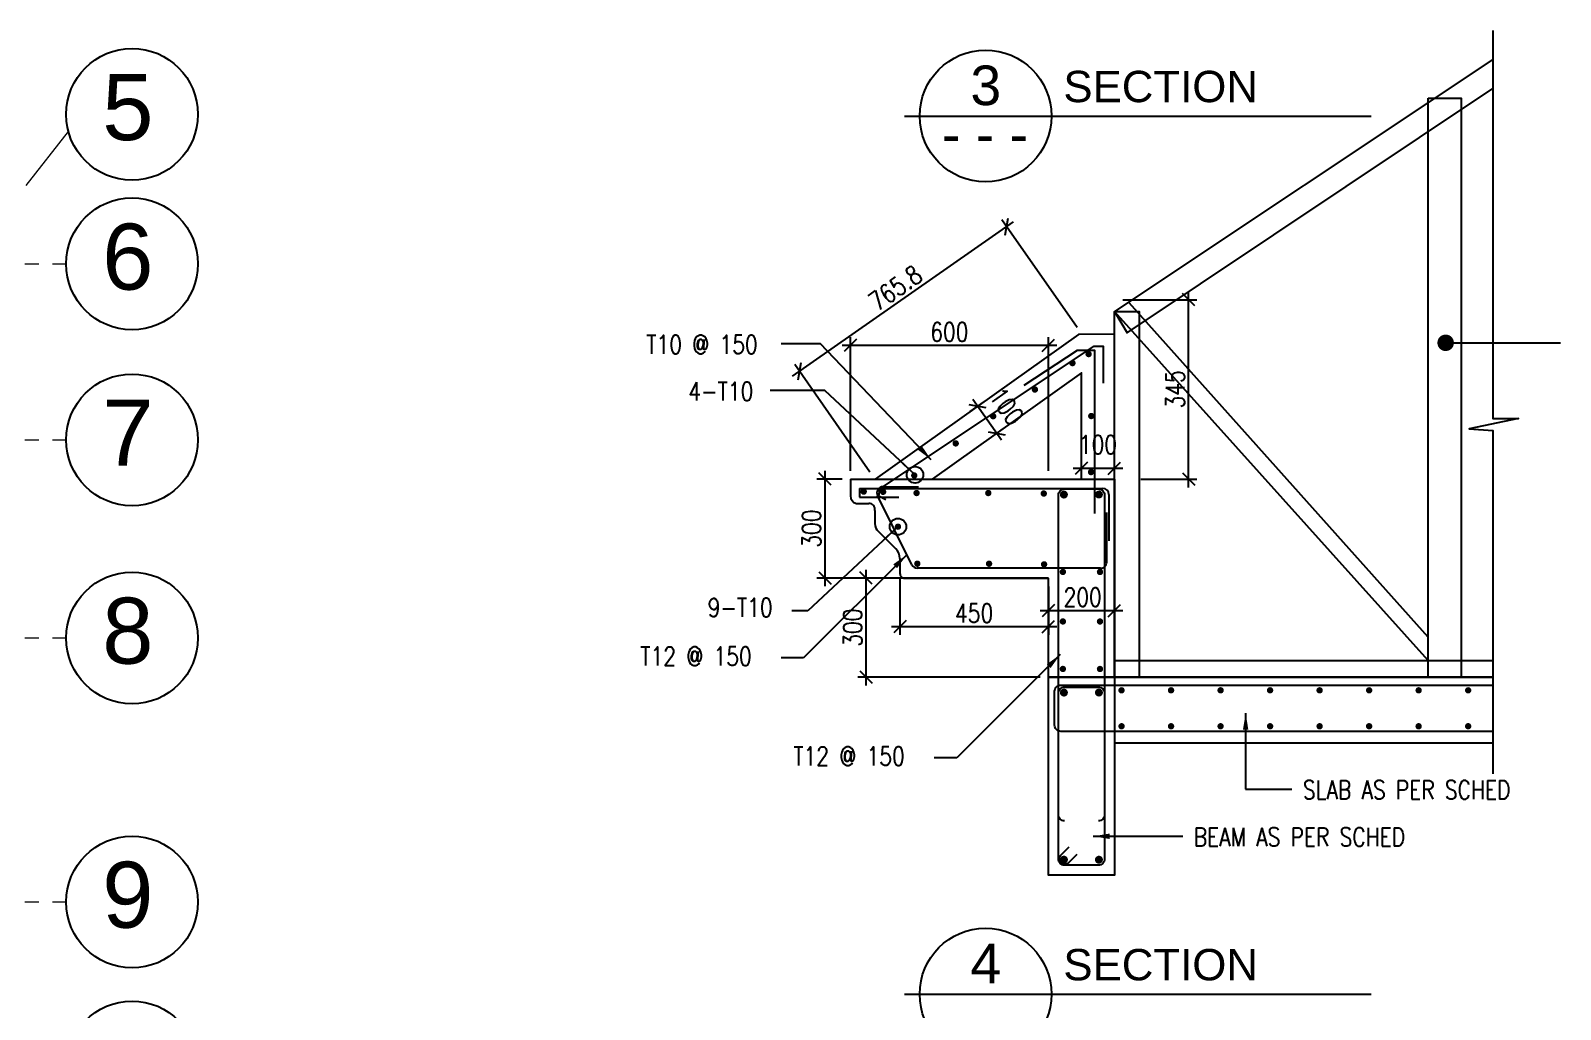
# Model space of a CAD drawing. Header units: metres. Extents: x 503482 to 1007323, y 2781056 to 5562345.
# Drawn here: x 503909.89 to 503923.8, y 2781090.52 to 2781099.42 of the extents above; entities that cross this region are included whole.
import ezdxf

# ---------------------------------------------------------------- set-up
doc = ezdxf.new("R2010")
doc.units = ezdxf.units.M
doc.header["$LTSCALE"] = 10
doc.header["$MEASUREMENT"] = 0
doc.header["$PDMODE"] = 3
doc.linetypes.add('PHANTOM2', pattern=[1.25, 0.625, -0.125, 0.125, -0.125, 0.125, -0.125])
doc.layers.get('0').update_dxf_attribs({"linetype": 'CONTINUOUS'})
doc.layers.get('DEFPOINTS').update_dxf_attribs({"linetype": 'CONTINUOUS'})
for name, color, linetype, lineweight in [('01_WALLS', 7, 'CONTINUOUS', 25), ('S-TIE BEAM', 3, 'CONTINUOUS', 25), ('TEXT', 254, 'CONTINUOUS', 13)]:
    doc.layers.add(name, color=color, linetype=linetype, lineweight=lineweight)
for name, color, linetype in [('1-TEXT', 3, 'CONTINUOUS'), ('3-REINFORCEMENT', 4, 'CONTINUOUS'), ('A-TEXT', 2, 'CONTINUOUS'), ('A-VIEW-LN', 1, 'CONTINUOUS'), ('G-DIM', 1, 'CONTINUOUS'), ('G-LEADER', 1, 'CONTINUOUS'), ('G-TEXT', 3, 'CONTINUOUS'), ('S-COL-NAME', 4, 'CONTINUOUS'), ('S-REINFORCEMENT', 4, 'CONTINUOUS'), ('S-SECTIONS', 2, 'CONTINUOUS')]:
    doc.layers.add(name, color=color, linetype=linetype)
doc.styles.add('ANWAR', font='arial.ttf')
doc.styles.add('ROMANS', font='ROMANS.SHX', dxfattribs={"width": 0.8, "height": 0.25})
doc.styles.add('TT', font='swissek.ttf')
doc.dimstyles.new('DIM-25', dxfattribs={"dimscale": 0.25, "dimtxt": 225, "dimasz": 150, "dimexe": 100, "dimexo": 100, "dimgap": 50, "dimtad": 1, "dimdec": 1, "dimzin": 9, "dimdsep": 46, "dimtxsty": 'ROMANS', "dimblk1": 'OBLIQUE', "dimblk2": 'OBLIQUE', "dimsah": 1, "dimcen": 100, "dimdle": 100, "dimclrd": 256, "dimclre": 256, "dimclrt": 3, "dimadec": 0, "dimazin": 0, "dimtfac": 1, "dimtdec": 1, "dimtofl": 0, "dimtmove": 2, "dimatfit": 3, "dimldrblk": 'OBLIQUE', "dimfxl": 1, "dimtolj": 1, "dimtzin": 0, "dimlwd": -1, "dimlwe": -1, "dimarcsym": 0})
doc.dimstyles.new('DOTBLANKED-25', dxfattribs={"dimscale": 0.25, "dimtxt": 225, "dimasz": 200, "dimexe": 100, "dimexo": 100, "dimgap": 50, "dimtad": 1, "dimdec": 0, "dimzin": 0, "dimdsep": 46, "dimtxsty": 'ROMANS', "dimblk1": 'DOTBLANK', "dimblk2": 'DOTBLANK', "dimsah": 1, "dimcen": 100, "dimdle": 100, "dimclrd": 256, "dimclre": 256, "dimclrt": 3, "dimadec": 0, "dimazin": 0, "dimtfac": 1, "dimtdec": 0, "dimtofl": 0, "dimtmove": 2, "dimatfit": 3, "dimldrblk": 'DOTBLANK', "dimfxl": 1, "dimtolj": 1, "dimtzin": 0, "dimlwd": -1, "dimlwe": -1, "dimarcsym": 0})
doc.dimstyles.new('LEADER-25', dxfattribs={"dimscale": 0.25, "dimtxt": 225, "dimasz": 200, "dimexe": 100, "dimexo": 100, "dimgap": 50, "dimtad": 1, "dimdec": 0, "dimzin": 0, "dimdsep": 46, "dimtxsty": 'ROMANS', "dimcen": 100, "dimdle": 100, "dimclrd": 256, "dimclre": 256, "dimclrt": 3, "dimadec": 0, "dimazin": 0, "dimtfac": 1, "dimtdec": 0, "dimtofl": 0, "dimtmove": 2, "dimatfit": 3, "dimfxl": 1, "dimtolj": 1, "dimtzin": 0, "dimlwd": -1, "dimlwe": -1, "dimarcsym": 0})

# ---------------------------------------------------------------- blocks, each defined once
blk = doc.blocks.new('A$C9677af75')
at = {"color": 252}
for centre in [(3.452, -8.741), (3.452, -10.1), (3.452, -11.7), (3.452, -13.5), (3.452, -15.9), (3.452, -17.4)]:
    blk.add_circle(centre, 0.599, dxfattribs=at)
at = {"layer": 'A-VIEW-LN', "color": 252, "linetype": 'PHANTOM2', "lineweight": 5, "ltscale": 0.1}
for p, q in [((2.873, -8.896), (2.313, -9.609)), ((-17.271, -10.1), (2.858, -10.1)), ((-17.271, -11.7), (2.858, -11.7)), ((-17.271, -13.5), (2.858, -13.5)), ((-17.271, -15.9), (2.858, -15.9))]:
    blk.add_line(p, q, dxfattribs=at)
at = {"layer": 'A-TEXT', "style": 'ANWAR'}
for s, p in [('5', (3.181, -8.975)), ('6', (3.181, -10.334)), ('7', (3.181, -11.934)), ('8', (3.181, -13.734)), ('9', (3.181, -16.134))]:
    blk.add_text(s, height=0.6, dxfattribs=at).set_placement(p)
blk = doc.blocks.new('_Oblique')
at = {"color": 0, "linetype": 'ByBlock', "lineweight": -2}
blk.add_line((-0.5, -0.5), (0.5, 0.5), dxfattribs=at)
blk = doc.blocks.new('*D1472')
at = {"layer": 'DEFPOINTS', "color": 0, "transparency": 16777216}
for p in [(516261.3, 217286.3), (516261.3, 216881.2), (516861.2, 216881.1)]:
    blk.add_point(p, dxfattribs=at)
at = {"layer": 'G-DIM', "transparency": 16777216}
for p, q in [((516261.3, 216906.2), (516261.3, 217311.3)), ((516861.2, 216906.1), (516861.2, 217311.3)), ((516886.2, 217286.3), (516236.3, 217286.3))]:
    blk.add_line(p, q, dxfattribs=at)
at = {"layer": 'G-DIM', "transparency": 16777216, "xscale": 37.5, "yscale": 37.5, "zscale": 37.5, "rotation": 180}
blk.add_blockref('_Oblique', (516261.3, 217286.3), dxfattribs=at)
at = {"layer": 'G-DIM', "transparency": 16777216, "xscale": 37.5, "yscale": 37.5, "zscale": 37.5}
blk.add_blockref('_Oblique', (516861.2, 217286.3), dxfattribs=at)
at = {"layer": 'G-DIM', "color": 3, "transparency": 16777216, "insert": (516561.3, 217326.9), "char_height": 56.25, "attachment_point": 5, "style": 'ROMANS'}
blk.add_mtext('\\A1;600', dxfattribs=at)
blk = doc.blocks.new('*D1473')
at = {"layer": 'DEFPOINTS', "color": 0, "transparency": 16777216}
for p in [(516261.2, 216881.2), (516184.3, 216581.2), (516425.2, 216581.2)]:
    blk.add_point(p, dxfattribs=at)
at = {"layer": 'G-DIM', "transparency": 16777216}
for p, q in [((516236.2, 216881.2), (516159.3, 216881.2)), ((516184.3, 216906.2), (516184.3, 216556.2)), ((516400.2, 216581.2), (516159.3, 216581.2))]:
    blk.add_line(p, q, dxfattribs=at)
at = {"layer": 'G-DIM', "transparency": 16777216, "xscale": 37.5, "yscale": 37.5, "zscale": 37.5}
for p, rotation in [((516184.3, 216881.2), 90), ((516184.3, 216581.2), 270)]:
    blk.add_blockref('_Oblique', p, dxfattribs=dict(at, rotation=rotation))
at = {"layer": 'G-DIM', "color": 3, "transparency": 16777216, "insert": (516143.7, 216731.2), "char_height": 56.25, "attachment_point": 5, "rotation": 90, "style": 'ROMANS'}
blk.add_mtext('\\A1;300', dxfattribs=at)
blk = doc.blocks.new('_DOTBLANK')
at = {"color": 0, "linetype": 'ByBlock'}
blk.add_line((-0.5, 0), (-1, 0), dxfattribs=at)
blk.add_circle((0, 0), 0.5, dxfattribs=at)
blk = doc.blocks.new('*D1474')
at = {"layer": 'DEFPOINTS', "color": 0, "transparency": 16777216}
for p in [(516961.2, 216889.9), (517061.2, 216913.7), (517061.2, 216889.9)]:
    blk.add_point(p, dxfattribs=at)
at = {"layer": 'G-DIM', "transparency": 16777216}
for p, q in [((516961.2, 216914.9), (516961.2, 216938.7)), ((517061.2, 216914.9), (517061.2, 216938.7)), ((516936.2, 216913.7), (517086.2, 216913.7))]:
    blk.add_line(p, q, dxfattribs=at)
at = {"layer": 'G-DIM', "transparency": 16777216, "xscale": 37.5, "yscale": 37.5, "zscale": 37.5, "rotation": 180}
blk.add_blockref('_Oblique', (516961.2, 216913.7), dxfattribs=at)
at = {"layer": 'G-DIM', "transparency": 16777216, "xscale": 37.5, "yscale": 37.5, "zscale": 37.5}
blk.add_blockref('_Oblique', (517061.2, 216913.7), dxfattribs=at)
at = {"layer": 'G-DIM', "color": 3, "transparency": 16777216, "insert": (517011.2, 216985.5), "char_height": 56.25, "attachment_point": 5, "style": 'ROMANS'}
blk.add_mtext('\\A1;100', dxfattribs=at)
blk = doc.blocks.new('*D1475')
at = {"layer": 'DEFPOINTS', "color": 0, "transparency": 16777216}
for p in [(517061.2, 217424.6), (517285.9, 217424.6), (517115.9, 216881.1)]:
    blk.add_point(p, dxfattribs=at)
at = {"layer": 'G-DIM', "transparency": 16777216}
for p, q in [((517285.9, 216856.1), (517285.9, 217449.6)), ((517086.2, 217424.6), (517310.9, 217424.6)), ((517140.9, 216881.1), (517310.9, 216881.1))]:
    blk.add_line(p, q, dxfattribs=at)
at = {"layer": 'G-DIM', "transparency": 16777216, "xscale": 37.5, "yscale": 37.5, "zscale": 37.5}
for p, rotation in [((517285.9, 217424.6), 90), ((517285.9, 216881.1), 270)]:
    blk.add_blockref('_Oblique', p, dxfattribs=dict(at, rotation=rotation))
at = {"layer": 'G-DIM', "color": 3, "transparency": 16777216, "insert": (517245.2, 217152.8), "char_height": 56.25, "attachment_point": 5, "rotation": 90, "style": 'ROMANS'}
blk.add_mtext('\\A1;345', dxfattribs=at)
blk = doc.blocks.new('*D1470')
at = {"layer": 'DEFPOINTS', "color": 0, "transparency": 16777216}
for p in [(516861.2, 216487.8), (517061.2, 216487.8), (517061.2, 216482.5)]:
    blk.add_point(p, dxfattribs=at)
at = {"layer": 'G-DIM', "transparency": 16777216}
for p, q in [((516836.2, 216482.5), (517086.2, 216482.5)), ((516861.2, 216462.8), (516861.2, 216457.5)), ((517061.2, 216462.8), (517061.2, 216457.5))]:
    blk.add_line(p, q, dxfattribs=at)
at = {"layer": 'G-DIM', "transparency": 16777216, "xscale": 37.5, "yscale": 37.5, "zscale": 37.5, "rotation": 180}
blk.add_blockref('_Oblique', (516861.2, 216482.5), dxfattribs=at)
at = {"layer": 'G-DIM', "transparency": 16777216, "xscale": 37.5, "yscale": 37.5, "zscale": 37.5}
blk.add_blockref('_Oblique', (517061.2, 216482.5), dxfattribs=at)
at = {"layer": 'G-DIM', "color": 3, "transparency": 16777216, "insert": (516965.1, 216523.2), "char_height": 56.25, "attachment_point": 5, "style": 'ROMANS'}
blk.add_mtext('\\A1;200', dxfattribs=at)
blk = doc.blocks.new('*D1471')
at = {"layer": 'DEFPOINTS', "color": 0, "transparency": 16777216}
for p in [(516308.7, 216581.1), (516861.2, 216581.1), (516861.2, 216281.1)]:
    blk.add_point(p, dxfattribs=at)
at = {"layer": 'G-DIM', "transparency": 16777216}
for p, q in [((516308.7, 216256.1), (516308.7, 216606.1)), ((516836.2, 216581.1), (516283.7, 216581.1)), ((516836.2, 216281.1), (516283.7, 216281.1))]:
    blk.add_line(p, q, dxfattribs=at)
at = {"layer": 'G-DIM', "transparency": 16777216, "xscale": 37.5, "yscale": 37.5, "zscale": 37.5}
for p, rotation in [((516308.7, 216581.1), 90), ((516308.7, 216281.1), 270)]:
    blk.add_blockref('_Oblique', p, dxfattribs=dict(at, rotation=rotation))
at = {"layer": 'G-DIM', "color": 3, "transparency": 16777216, "insert": (516268.1, 216431.1), "char_height": 56.25, "attachment_point": 5, "rotation": 90, "style": 'ROMANS'}
blk.add_mtext('\\A1;300', dxfattribs=at)
blk = doc.blocks.new('*D1476')
at = {"layer": 'DEFPOINTS', "color": 0, "transparency": 16777216}
for p in [(516411.2, 216604.7), (516861.2, 216581.1), (516861.2, 216434)]:
    blk.add_point(p, dxfattribs=at)
at = {"layer": 'S-COL-NAME', "transparency": 16777216}
for p, q in [((516411.2, 216579.7), (516411.2, 216409)), ((516861.2, 216556.1), (516861.2, 216409)), ((516386.2, 216434), (516886.2, 216434))]:
    blk.add_line(p, q, dxfattribs=at)
at = {"layer": 'S-COL-NAME', "transparency": 16777216, "xscale": 37.5, "yscale": 37.5, "zscale": 37.5, "rotation": 180}
blk.add_blockref('_Oblique', (516411.2, 216434), dxfattribs=at)
at = {"layer": 'S-COL-NAME', "transparency": 16777216, "xscale": 37.5, "yscale": 37.5, "zscale": 37.5}
blk.add_blockref('_Oblique', (516861.2, 216434), dxfattribs=at)
at = {"layer": 'S-COL-NAME', "color": 3, "transparency": 16777216, "insert": (516636.2, 216474.6), "char_height": 56.25, "attachment_point": 5, "style": 'ROMANS'}
blk.add_mtext('\\A1;450', dxfattribs=at)
blk = doc.blocks.new('*D1484')
at = {"layer": 'DEFPOINTS', "color": 0, "transparency": 16777216}
for p in [(516734.7, 217645.9), (516962.5, 217319.8), (516334.7, 216881.2)]:
    blk.add_point(p, dxfattribs=at)
at = {"layer": 'G-DIM', "transparency": 16777216}
for p, q in [((516086.4, 217192.9), (516755.2, 217660.2)), ((516948.1, 217340.3), (516720.4, 217666.4)), ((516320.4, 216901.7), (516092.6, 217227.8))]:
    blk.add_line(p, q, dxfattribs=at)
at = {"layer": 'G-DIM', "transparency": 16777216, "xscale": 37.5, "yscale": 37.5, "zscale": 37.5}
for p, rotation in [((516734.7, 217645.9), 34.94078497483038), ((516106.9, 217207.3), 214.9407849748304)]:
    blk.add_blockref('_Oblique', p, dxfattribs=dict(at, rotation=rotation))
at = {"layer": 'G-DIM', "color": 3, "transparency": 16777216, "insert": (516397.5, 217459.9), "char_height": 56.25, "attachment_point": 5, "rotation": 34.9408, "style": 'ROMANS'}
blk.add_mtext('\\A1;765.8', dxfattribs=at)
blk = doc.blocks.new('*D1493')
at = {"layer": 'DEFPOINTS', "color": 0, "transparency": 16777216}
for p in [(516603.5, 217071.1), (516647, 217101.5), (516660.8, 216989.2)]:
    blk.add_point(p, dxfattribs=at)
at = {"layer": 'S-COL-NAME', "transparency": 16777216}
for p, q in [((516624, 217085.4), (516667.5, 217115.8)), ((516718.7, 216999.1), (516632.7, 217122)), ((516681.3, 217003.5), (516724.8, 217033.9))]:
    blk.add_line(p, q, dxfattribs=at)
at = {"layer": 'S-COL-NAME', "transparency": 16777216, "xscale": 37.5, "yscale": 37.5, "zscale": 37.5}
for p, rotation in [((516647, 217101.5), 124.95581128039), ((516704.3, 217019.6), 304.95581128039)]:
    blk.add_blockref('_Oblique', p, dxfattribs=dict(at, rotation=rotation))
at = {"layer": 'S-COL-NAME', "color": 3, "transparency": 16777216, "insert": (516734.6, 217101.7), "char_height": 56.25, "attachment_point": 5, "rotation": 304.9558, "style": 'ROMANS'}
blk.add_mtext('\\A1;100', dxfattribs=at)
blk = doc.blocks.new('A$C831c998c')
at = {"layer": '01_WALLS', "ltscale": 0.04}
blk.add_line((1261.98, 1825.76), (1698.03, 1825.67), dxfattribs=at)
blk.add_lwpolyline([(1261.98, 1825.76), (1698.03, 1825.67)], dxfattribs=at)
at = {"layer": '3-REINFORCEMENT'}
blk.add_lwpolyline([(1784.55, 988.57), (1759.59, 963.93, -0.4125118), (1736.39, 964.01, -0.4159173), (1736.47, 987.34), (1761.33, 1011.88)], format="xyb", dxfattribs=at)
at = {"layer": 'S-COL-NAME'}
for p, q in [((2848.03, 1646.49), (1942.29, 2659.98)), ((2848.03, 1575.64), (1898.03, 2633.57)), ((1125.63, 2097.61), (1862.39, 2097.52)), ((1125.63, 2097.61), (1125.63, 2071.25)), ((1197.13, 2102.36), (1304.37, 2102.36)), ((1125.63, 2071.25), (1244.75, 2071.25)), ((1284.07, 1866.14), (1180.45, 2075.48)), ((1881.01, 2078.91), (1881.01, 1938.58)), ((1874.68, 1874.32), (1874.68, 2024.17)), ((1856.06, 1855.7), (1300.75, 1855.78))]:
    blk.add_line(p, q, dxfattribs=at)
for points in [[(3043.86, 3396.58), (1898.03, 2633.57), (1936.47, 2569.16), (3043.91, 3309.27)], [(1205.42, 2063.02), (1183.88, 2073.67), (1187.12, 2096.15), (1836.88, 2528.64), (1863.6, 2528.64), (1863.6, 2416.76)], [(1838.54, 2021.69), (1838.54, 2514.92), (1785.35, 2514.92), (1623.68, 2408.98)], [(3044.18, 1525.64), (1898.03, 1525.64), (1898.03, 1575.64), (3044.18, 1575.64)]]:
    blk.add_lwpolyline(points, dxfattribs=at)
for points in [[(2848.03, 3279.71), (2948.03, 3279.71), (2948.03, 1525.64), (2848.03, 1525.64)], [(1898.03, 2633.57), (1973.03, 2633.57), (1973.03, 1525.64), (1898.03, 1525.64)]]:
    blk.add_lwpolyline(points, close=True, dxfattribs=at)
for points in [[(1746.65, 1089.91, -0.4142136), (1728.03, 1108.53), (1728.03, 2077.02, -0.4142136), (1746.65, 2095.64), (1849.41, 2095.64, -0.4142136), (1868.03, 2077.02), (1868.03, 1108.53, -0.4142136), (1849.41, 1089.91)], [(3044.18, 1361.21), (1735.33, 1361.21, -0.4142136), (1716.71, 1379.83), (1716.71, 1482.59, -0.4142136), (1735.33, 1501.21), (3044.26, 1501.21)]]:
    blk.add_lwpolyline(points, format="xyb", dxfattribs=at)
blk.add_lwpolyline([(1746.65, 1495.64), (1849.41, 1495.64, -0.4142136), (1868.03, 1477.02), (1868.03, 974.26, -0.4142136), (1849.41, 955.64), (1746.65, 955.64, -0.4142136), (1728.03, 974.26), (1728.03, 1477.02, -0.4142136)], format="xyb", close=True, dxfattribs=at)
for centre, start, end in [((1197.13, 2083.74), 90, 206.33465), ((1862.39, 2078.91), 0, 90), ((1300.75, 1874.4), 206.33465, 269.99978), ((1856.06, 1874.32), 269.99978, 0)]:
    blk.add_arc(centre, 18.62, start, end, dxfattribs=at)
at = {"layer": 'S-REINFORCEMENT'}
for points, const_width in [([(1819.81, 2509.21, -1), (1819.81, 2499.53, -1)], 9.52), ([(1770.85, 2481.85, -1), (1770.85, 2472.17, -1)], 9.52), ([(1657.13, 2401.69, -1), (1657.13, 2392.01, -1)], 9.52), ([(1530.71, 2320.84, -1), (1530.71, 2311.16, -1)], 9.52), ([(1827.82, 2321.52, -1), (1827.82, 2311.84, -1)], 9.52), ([(1417.13, 2238.67, -1), (1417.13, 2228.99, -1)], 9.52), ([(1291.69, 2141.37, -1), (1291.69, 2131.69, -1)], 9.52), ([(1827.09, 2151.72, -1), (1827.09, 2142.04, -1)], 9.52), ([(1138.45, 2092.63, -1), (1138.45, 2082.95, -1)], 9.52), ([(1197.14, 2091.87, -1), (1197.14, 2082.19, -1)], 9.52), ([(1298.59, 2088.31, -1), (1298.59, 2078.63, -1)], 9.52), ([(1515.89, 2088.22, -1), (1515.89, 2078.54, -1)], 9.52), ([(1684.02, 2086.8, -1), (1684.02, 2077.12, -1)], 9.52), ([(1744.93, 2084.78, -1), (1744.93, 2072.68, -1)], 11.9), ([(1850.99, 2084.93, 1), (1850.99, 2072.83, 1)], 11.9), ([(1242.21, 1986.32, -1), (1242.21, 1976.64, -1)], 9.52), ([(1300.89, 1874.09, -1), (1300.89, 1864.41, -1)], 9.52), ([(1518.2, 1874, -1), (1518.2, 1864.32, -1)], 9.52), ([(1684.94, 1872.21, -1), (1684.94, 1862.53, -1)], 9.52), ([(1741.84, 1849.15, -1), (1741.84, 1839.47, -1)], 9.52), ([(1854.23, 1849.15, 1), (1854.23, 1839.47, 1)], 9.52), ([(1741.84, 1699.15, -1), (1741.84, 1689.47, -1)], 9.52), ([(1854.23, 1699.15, 1), (1854.23, 1689.47, 1)], 9.52), ([(1741.84, 1555.18, -1), (1741.84, 1545.5, -1)], 9.52), ([(1854.23, 1555.18, 1), (1854.23, 1545.5, 1)], 9.52), ([(1744.93, 1484.78, -1), (1744.93, 1472.68, -1)], 11.9), ([(1850.99, 1484.93, 1), (1850.99, 1472.83, 1)], 11.9), ([(1919.52, 1490.49, -1), (1919.52, 1480.81, -1)], 9.52), ([(2069.52, 1490.49, -1), (2069.52, 1480.81, -1)], 9.52), ([(2219.52, 1490.49, -1), (2219.52, 1480.81, -1)], 9.52), ([(2369.52, 1490.49, -1), (2369.52, 1480.81, -1)], 9.52), ([(2519.52, 1490.49, -1), (2519.52, 1480.81, -1)], 9.52), ([(2669.52, 1490.49, -1), (2669.52, 1480.81, -1)], 9.52), ([(2819.52, 1490.49, -1), (2819.52, 1480.81, -1)], 9.52), ([(2969.52, 1490.49, -1), (2969.52, 1480.81, -1)], 9.52), ([(1919.52, 1371.93, 1), (1919.52, 1381.61, 1)], 9.52), ([(2069.52, 1371.93, 1), (2069.52, 1381.61, 1)], 9.52), ([(2219.52, 1371.93, 1), (2219.52, 1381.61, 1)], 9.52), ([(2369.52, 1371.93, 1), (2369.52, 1381.61, 1)], 9.52), ([(2519.52, 1371.93, 1), (2519.52, 1381.61, 1)], 9.52), ([(2669.52, 1371.93, 1), (2669.52, 1381.61, 1)], 9.52), ([(2819.52, 1371.93, 1), (2819.52, 1381.61, 1)], 9.52), ([(2969.52, 1371.93, 1), (2969.52, 1381.61, 1)], 9.52), ([(1744.93, 966.5, 1), (1744.93, 978.6, 1)], 11.9), ([(1850.99, 966.35, -1), (1850.99, 978.45, -1)], 11.9)]:
    blk.add_lwpolyline(points, format="xyb", close=True, dxfattribs=dict(at, const_width=const_width))
at = {"layer": 'S-SECTIONS', "ltscale": 10}
for p, q in [((1097.99, 2125.72), (1097.99, 2075.15)), ((1098.08, 2125.72), (1698.03, 2125.64)), ((1098.08, 2125.72), (1098.08, 2075.15)), ((1116.32, 2051.85), (1154.14, 2051.85)), ((1172.3, 2030.98), (1172.3, 1990.73)), ((1183.41, 1966.48), (1235.4, 1914.74)), ((1248.2, 1884.81), (1248.2, 1839.5)), ((1698.03, 1825.7), (1263.06, 1825.78))]:
    blk.add_line(p, q, dxfattribs=at)
for points in [[(1898.03, 2125.64), (1898.03, 2565.13), (1789.54, 2563.87), (1173.02, 2125.71)], [(1798.03, 2125.64), (1798.03, 2447.22), (1345.66, 2125.72)], [(1898.03, 2125.64), (1898.03, 1525.64), (1698.03, 1525.64), (1698.03, 1825.7)], [(1698.03, 2125.64), (1698.03, 2125.64), (1898.03, 2125.64)], [(1898.03, 1525.64), (1898.03, 925.64), (1698.03, 925.64), (1698.03, 1525.64)], [(1698.03, 1525.64), (1698.03, 1525.64), (1898.03, 1525.64)], [(1898.03, 1525.64), (3044.2, 1525.64)], [(3044.18, 1325.64), (1898.03, 1325.64)]]:
    blk.add_lwpolyline(points, dxfattribs=at)
for centre, radius, start, end in [((1121.97, 2075.15), 23.98, 180, 256.36365), ((1154.14, 2033.52), 18.34, 352.05617, 90), ((1204.29, 1990.73), 32, 180, 229.25223), ((1204.73, 1883.92), 43.48, 1.1693, 45.13555), ((1262.11, 1839.67), 13.92, 180.69289, 273.51246)]:
    blk.add_arc(centre, radius, start, end, dxfattribs=at)
at = {"layer": 'S-TIE BEAM', "color": 8, "ltscale": 0.04}
blk.add_lwpolyline([(3043.82, 3484.41), (3044.36, 2309.14), (3122.24, 2309.33), (2972.4, 2277.67), (3044.18, 2272.75), (3044.18, 1232.13)], dxfattribs=at)
at = {"layer": '1-TEXT', "style": 'ROMANS', "width": 0.8}
for s, p in [('4-T10', (607.33, 2363.52, 24.81)), ('9-T10', (665.69, 1708.26, 24.81))]:
    blk.add_text(s, height=56.25, dxfattribs=at).set_placement(p)
at = {"layer": 'G-TEXT', "style": 'ROMANS', "width": 0.8}
for s, p in [('T10 @ 150 ', (479.8, 2505.52)), ('T12 @ 150 ', (461.81, 1560.66)), ('T12 @ 150 ', (925.54, 1257.98)), ('SLAB AS PER SCHED ', (2468.64, 1156.03)), ('BEAM AS PER SCHED ', (2138.09, 1013.25))]:
    blk.add_text(s, height=56.25, dxfattribs=at).set_placement(p)
at = {"layer": 'G-DIM'}
dim = blk.add_aligned_dim(p1=(1171.49, 2125.81), p2=(1799.25, 2564.41), distance=397.7, dimstyle='DIM-25', dxfattribs=at)
dim.commit()
dim.dimension.update_dxf_attribs({"geometry": '*D1484', "text_midpoint": (1234.33, 2704.42), "insert": (-515163.21, -214755.44)})
dim = blk.add_linear_dim(base=(2122.65, 2669.17), p1=(1952.66, 2125.64), p2=(1898.03, 2669.17), angle=90, text='345', dimstyle='DIM-25', dxfattribs=at)
dim.commit()
dim.dimension.update_dxf_attribs({"geometry": '*D1475', "text_midpoint": (2082.02, 2397.4), "insert": (-515163.21, -214755.44)})
for base, p1, p2, picture, middle, set_off in [((1098.08376, 2530.83943), (1698.03377, 2125.6362), (1098.08376, 2125.72107), '*D1472', (1398.05877, 2571.46443), (-515163.21432, -214755.43586)), ((1898.03, 2158.24), (1798.03, 2134.49), (1898.03, 2134.49), '*D1474', (1848.03, 2230.11), (-515163.21, -214755.44))]:
    dim = blk.add_linear_dim(base=base, p1=p1, p2=p2, dimstyle='DIM-25', dxfattribs=at)
    dim.commit()
    dim.dimension.update_dxf_attribs({"geometry": picture, "text_midpoint": middle, "insert": set_off})
for base, p1, p2, picture, middle in [((1021.07, 1825.76), (1097.99, 2125.72), (1261.98, 1825.76), '*D1473', (980.44, 1975.74)), ((1145.53, 1825.67), (1698.03, 1525.64), (1698.03, 1825.67), '*D1471', (1104.9, 1675.65))]:
    dim = blk.add_linear_dim(base=base, p1=p1, p2=p2, angle=90, dimstyle='DIM-25', dxfattribs=at)
    dim.commit()
    dim.dimension.update_dxf_attribs({"geometry": picture, "text_midpoint": middle, "insert": (-515163.21, -214755.44)})
dim = blk.add_linear_dim(base=(1898.03, 1727.11), p1=(1698.03, 1732.36), p2=(1898.03, 1732.36), dimstyle='DIM-25', dxfattribs=at)
dim.commit()
dim.dimension.update_dxf_attribs({"geometry": '*D1470', "text_midpoint": (1801.93, 1767.73), "dimtype": 128, "insert": (-515163.21, -214755.44)})
at = {"layer": 'S-COL-NAME'}
dim = blk.add_aligned_dim(p1=(1497.63, 2233.73), p2=(1440.33, 2315.69), distance=-53.06, dimstyle='DIM-25', override={"dimfxl": 100}, dxfattribs=at)
dim.commit()
dim.dimension.update_dxf_attribs({"geometry": '*D1493', "text_midpoint": (1571.38, 2346.29), "insert": (-515163.21, -214755.44)})
dim = blk.add_linear_dim(base=(1698.03, 1678.56), p1=(1248, 1849.24), p2=(1698.03, 1825.67), dimstyle='DIM-25', override={"dimfxl": 100}, dxfattribs=at)
dim.commit()
dim.dimension.update_dxf_attribs({"geometry": '*D1476', "text_midpoint": (1473.02, 1719.18), "insert": (-515163.21, -214755.44)})
at = {"layer": 'G-LEADER'}
for points, dimstyle in [([(1342.9, 2184.13), (1007.62, 2535.94), (888.04, 2535.94)], 'LEADER-25'), ([(1293.89, 2138.7), (1020.43, 2394.08), (855.48, 2394.08)], 'DOTBLANKED-25'), ([(1242.21, 1981.48), (968.76, 1726.1), (920.24, 1726.1)], 'DOTBLANKED-25'), ([(1268.97, 1896.64), (955.95, 1584.24), (888.19, 1584.24)], 'LEADER-25'), ([(1733.9, 1593.96), (1420.88, 1281.57), (1351.92, 1281.57)], 'LEADER-25'), ([(2295.49, 1416.05), (2295.49, 1186.2), (2435.79, 1186.2)], 'LEADER-25'), ([(1833.32, 1043.42), (2105.24, 1043.42)], 'LEADER-25')]:
    blk.add_leader(points, dimstyle=dimstyle, dxfattribs=at)
blk.add_leader([(2901.34, 2538.6), (3248.87, 2538.6)], dimstyle='LEADER-25', override={"dimldrblk": 'Dot'}, dxfattribs=at)

msp = doc.modelspace()

# ---------------------------------------------------------------- linework, layer by layer
at = {"color": 252}
for centre in [(503918.573, 2781098.639), (503918.573, 2781090.657)]:
    msp.add_circle(centre, 0.599, dxfattribs=at)
at = {"layer": 'S-TIE BEAM', "ltscale": 0.04}
for p, q in [((503917.835, 2781098.639), (503922.078, 2781098.639)), ((503917.835, 2781090.657), (503922.078, 2781090.657))]:
    msp.add_line(p, q, dxfattribs=at)

# ---------------------------------------------------------------- block references
at = {"layer": 'S-TIE BEAM', "ltscale": 0.04, "xscale": 0.002999999999417924, "yscale": 0.002999999999417924, "zscale": 0.002999999999417924}
msp.add_blockref('A$C831c998c', (503914.05, 2781088.962), dxfattribs=at)
at = {"layer": 'S-TIE BEAM', "ltscale": 0.04}
msp.add_blockref('A$C9677af75', (503907.364, 2781107.395), dxfattribs=at)

# ---------------------------------------------------------------- texts
at = {"layer": 'A-TEXT', "style": 'ANWAR'}
for s, p in [('3', (503918.435, 2781098.738)), ('- - -', (503918.177, 2781098.294)), ('4', (503918.435, 2781090.757))]:
    msp.add_text(s, height=0.36, dxfattribs=at).set_placement(p)
at = {"layer": 'TEXT', "style": 'TT'}
for p in [(503919.28, 2781098.765), (503919.28, 2781090.783)]:
    msp.add_text('SECTION ', height=0.2848, dxfattribs=at).set_placement(p)

doc.saveas('drawing.dxf')
